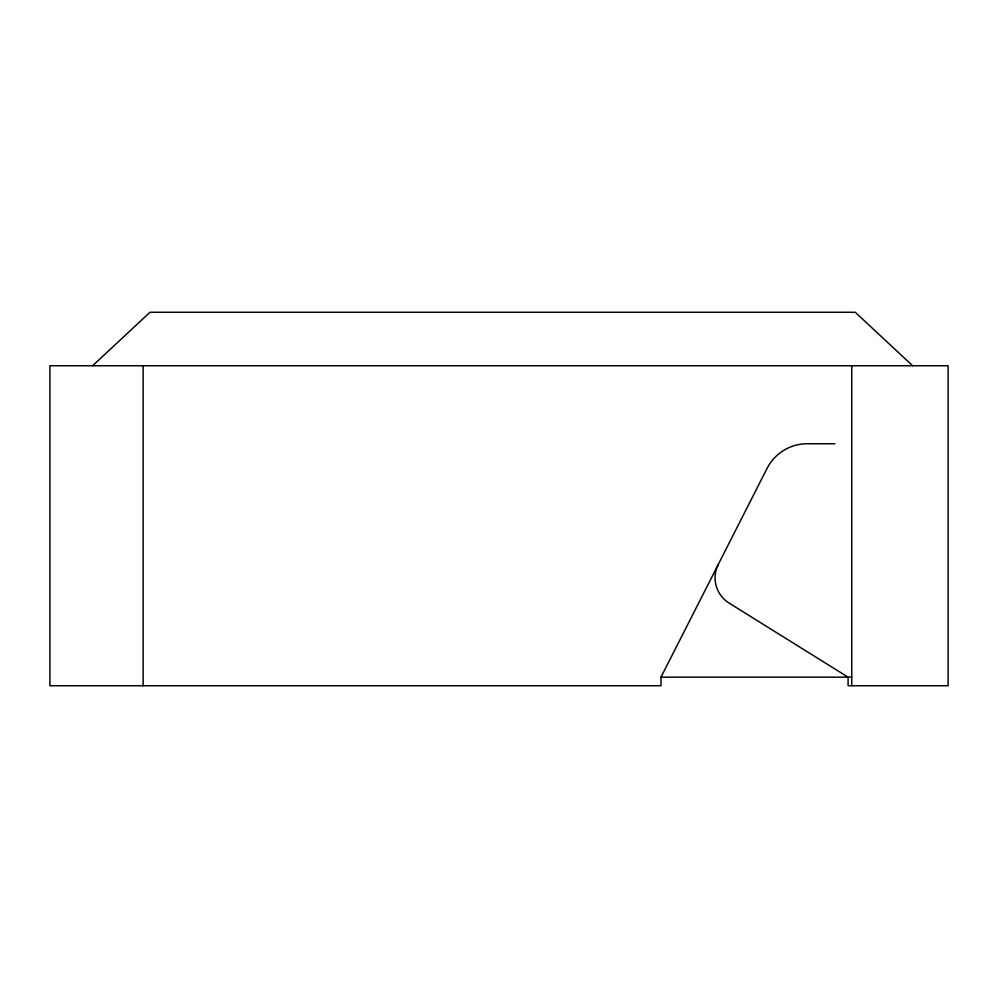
<?xml version="1.0" encoding="UTF-8"?>
<svg xmlns="http://www.w3.org/2000/svg" width="998" height="998" viewBox="0 0 998 998"><rect width="100%" height="100%" fill="white"/><g stroke="black" fill="none" stroke-linecap="round" stroke-linejoin="round"><path stroke-width="1.5" d="M718.298 564.369A29.753 29.753 0 0 0 729.101 603.091L848.1 677.168L848.1 685.726L948.1 685.726L948.1 365.742L49.9 365.742L49.9 685.726L660.988 685.726L660.988 677.168L767.05 468.424A45.085 45.085 0 0 1 807.245 443.748L834.914 443.748M92.589 365.742L149.987 312.274L855.236 312.274L912.646 365.742M660.988 677.168L851.731 677.168M851.731 365.742L851.731 685.726M143.138 365.742L143.138 685.726"/></g></svg>
